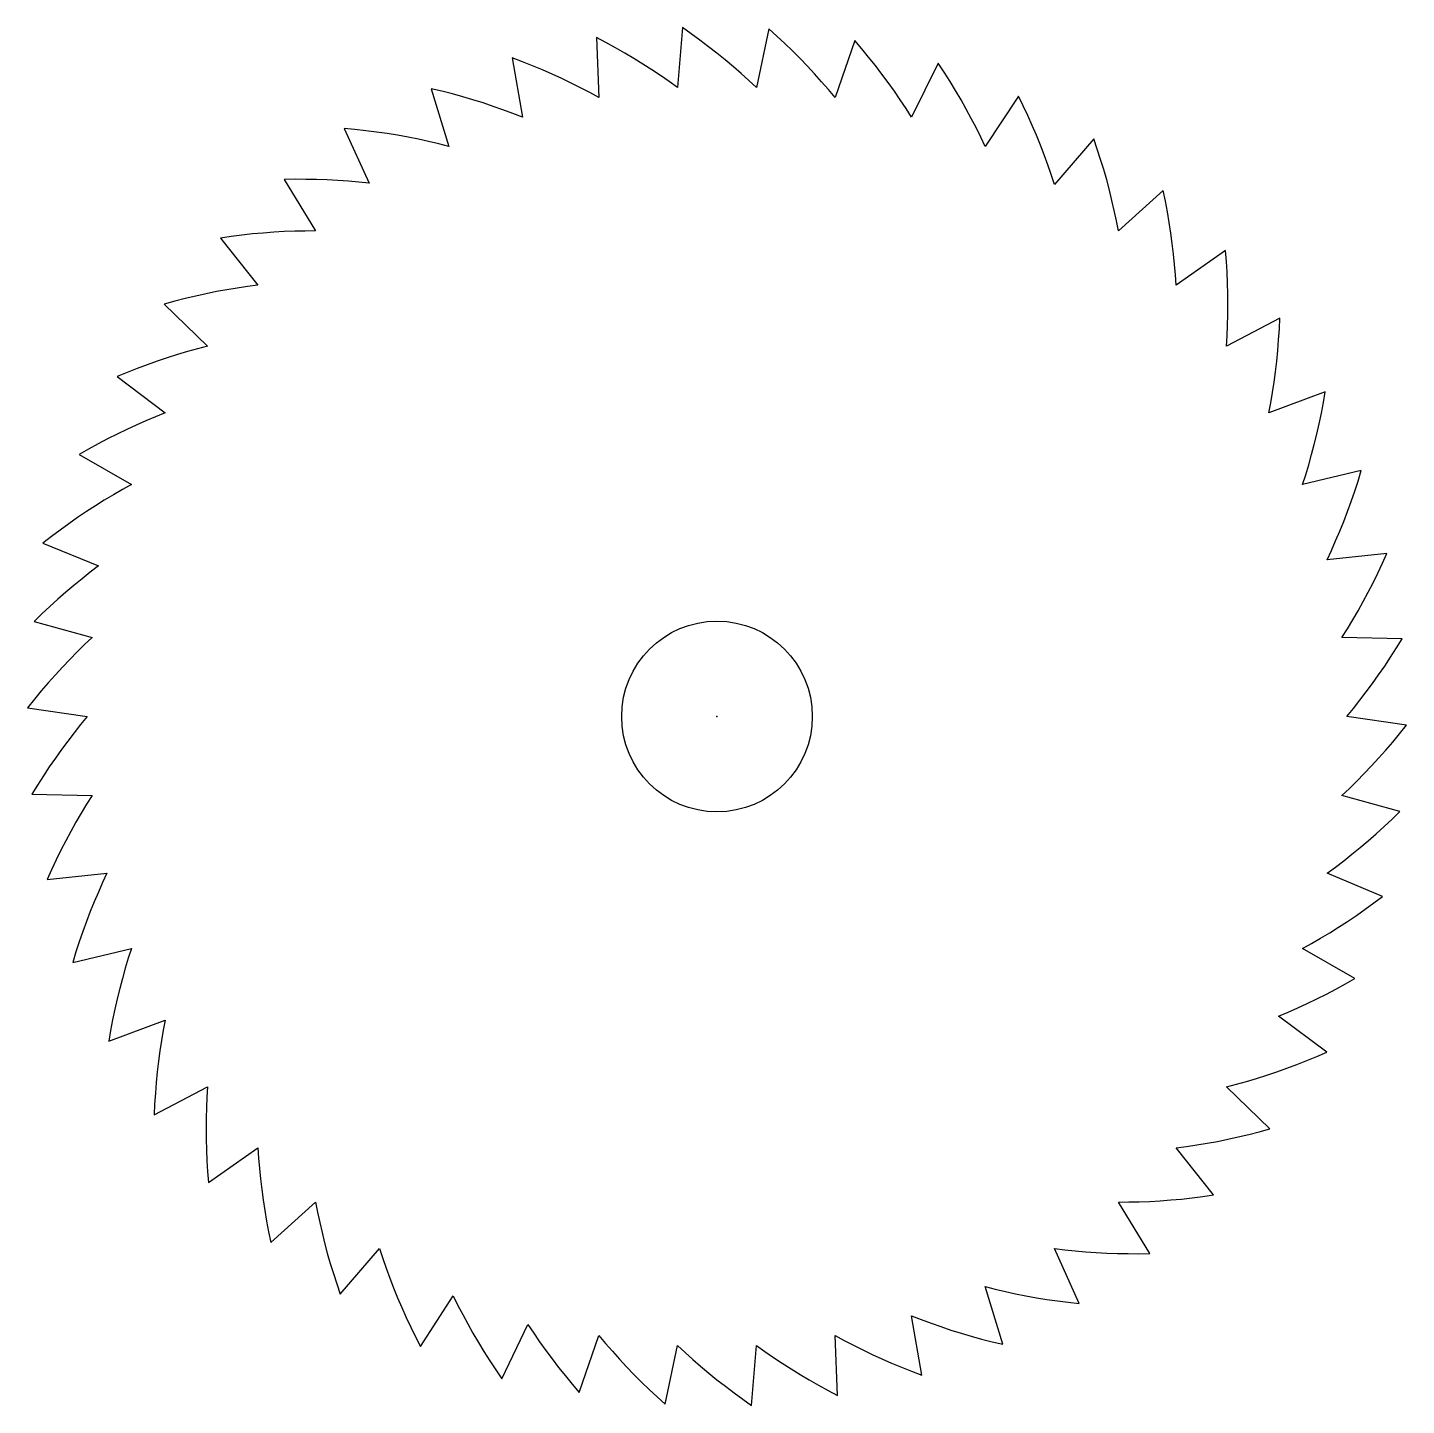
# Model space of a CAD drawing. Header units: metres. Extents: x -20.8 to 20.8, y -20.8 to 20.8.
import ezdxf

# ---------------------------------------------------------------- set-up
doc = ezdxf.new("R2010")
doc.units = ezdxf.units.M

msp = doc.modelspace()

# ---------------------------------------------------------------- linework, layer by layer
msp.add_lwpolyline([(19, 0), (19.198, 0.241), (19.394, 0.488), (19.586, 0.739), (19.775, 0.995), (19.961, 1.256), (20.143, 1.522), (20.321, 1.792), (20.496, 2.067), (20.667, 2.347), (18.85, 2.381), (19.017, 2.646), (19.18, 2.914), (19.339, 3.188), (19.494, 3.465), (19.646, 3.748), (19.793, 4.034), (19.936, 4.325), (20.075, 4.62), (20.21, 4.919), (18.403, 4.725), (18.535, 5.008), (18.663, 5.295), (18.787, 5.586), (18.906, 5.881), (19.021, 6.18), (19.131, 6.483), (19.237, 6.79), (19.338, 7.1), (19.434, 7.413), (17.666, 6.994), (17.761, 7.292), (17.852, 7.593), (17.939, 7.897), (18.02, 8.205), (18.097, 8.516), (18.168, 8.83), (18.234, 9.147), (18.296, 9.467), (18.352, 9.791), (16.65, 9.153), (16.708, 9.46), (16.76, 9.77), (16.808, 10.083), (16.85, 10.398), (16.887, 10.717), (16.918, 11.037), (16.944, 11.36), (16.965, 11.686), (16.98, 12.014), (15.371, 11.168), (15.39, 11.48), (15.403, 11.794), (15.411, 12.11), (15.414, 12.428), (15.41, 12.748), (15.401, 13.071), (15.387, 13.394), (15.366, 13.72), (15.34, 14.047), (13.85, 13.006), (13.83, 13.318), (13.804, 13.631), (13.772, 13.946), (13.734, 14.262), (13.691, 14.579), (13.642, 14.898), (13.587, 15.217), (13.526, 15.538), (13.459, 15.859), (12.111, 14.64), (12.052, 14.946), (11.986, 15.254), (11.915, 15.562), (11.839, 15.871), (11.756, 16.18), (11.667, 16.49), (11.572, 16.8), (11.472, 17.11), (11.365, 17.421), (10.181, 16.042), (10.083, 16.339), (9.98, 16.636), (9.871, 16.933), (9.756, 17.23), (9.635, 17.526), (9.508, 17.822), (9.375, 18.118), (9.237, 18.413), (9.092, 18.708), (8.09, 17.192), (7.956, 17.474), (7.816, 17.756), (7.671, 18.037), (7.52, 18.317), (7.362, 18.596), (7.2, 18.873), (7.031, 19.15), (6.856, 19.426), (6.676, 19.7), (5.871, 18.07), (5.703, 18.333), (5.529, 18.595), (5.35, 18.856), (5.165, 19.115), (4.974, 19.372), (4.777, 19.627), (4.575, 19.88), (4.367, 20.132), (4.154, 20.381), (3.56, 18.663), (3.36, 18.904), (3.155, 19.142), (2.944, 19.378), (2.728, 19.611), (2.507, 19.842), (2.28, 20.071), (2.047, 20.297), (1.81, 20.52), (1.567, 20.741), (1.193, 18.963), (0.965, 19.176), (0.731, 19.386), (0.493, 19.594), (0.249, 19.798), (0, 20), (-0.254, 20.198), (-0.513, 20.394), (-0.776, 20.585), (-1.045, 20.774), (-1.193, 18.963), (-1.446, 19.145), (-1.704, 19.325), (-1.967, 19.501), (-2.235, 19.674), (-2.507, 19.842), (-2.783, 20.007), (-3.065, 20.168), (-3.35, 20.326), (-3.64, 20.479), (-3.56, 18.663), (-3.834, 18.813), (-4.113, 18.959), (-4.396, 19.101), (-4.683, 19.238), (-4.974, 19.372), (-5.269, 19.501), (-5.568, 19.625), (-5.871, 19.746), (-6.178, 19.861), (-5.871, 18.07), (-6.162, 18.184), (-6.457, 18.294), (-6.755, 18.399), (-7.057, 18.5), (-7.362, 18.596), (-7.672, 18.687), (-7.984, 18.773), (-8.3, 18.854), (-8.619, 18.93), (-8.09, 17.192), (-8.393, 17.269), (-8.699, 17.341), (-9.008, 17.407), (-9.32, 17.469), (-9.635, 17.526), (-9.953, 17.578), (-10.274, 17.624), (-10.597, 17.665), (-10.924, 17.701), (-11.252, 17.731), (-10.491, 16.081), (-10.803, 16.114), (-11.118, 16.141), (-11.436, 16.164), (-11.756, 16.18), (-12.078, 16.192), (-12.402, 16.197), (-12.728, 16.198), (-13.056, 16.192), (-12.111, 14.64), (-12.423, 14.639), (-12.738, 14.632), (-13.054, 14.62), (-13.372, 14.603), (-13.691, 14.579), (-14.012, 14.55), (-14.334, 14.515), (-14.658, 14.475), (-14.982, 14.428), (-13.85, 13.006), (-14.16, 12.966), (-14.471, 12.921), (-14.783, 12.869), (-15.096, 12.812), (-15.41, 12.748), (-15.725, 12.679), (-16.04, 12.604), (-16.356, 12.523), (-16.673, 12.436), (-15.371, 11.168), (-15.674, 11.089), (-15.977, 11.005), (-16.28, 10.915), (-16.583, 10.819), (-16.887, 10.717), (-17.19, 10.609), (-17.494, 10.495), (-17.797, 10.375), (-18.1, 10.249), (-16.65, 9.153), (-16.94, 9.038), (-17.23, 8.916), (-17.519, 8.788), (-17.808, 8.655), (-18.097, 8.516), (-18.384, 8.37), (-18.671, 8.219), (-18.957, 8.062), (-19.242, 7.899), (-17.666, 6.994), (-17.939, 6.843), (-18.211, 6.686), (-18.483, 6.523), (-18.753, 6.355), (-19.021, 6.18), (-19.288, 6), (-19.554, 5.814), (-19.818, 5.623), (-20.08, 5.426), (-20.34, 5.222), (-18.655, 4.541), (-18.906, 4.351), (-19.154, 4.155), (-19.401, 3.954), (-19.646, 3.748), (-19.888, 3.535), (-20.128, 3.318), (-20.366, 3.095), (-20.602, 2.866), (-18.85, 2.381), (-19.077, 2.167), (-19.302, 1.947), (-19.524, 1.722), (-19.744, 1.491), (-19.961, 1.256), (-20.174, 1.015), (-20.386, 0.769), (-20.593, 0.518), (-20.798, 0.261), (-19, 0), (-19.198, -0.241), (-19.394, -0.488), (-19.586, -0.739), (-19.775, -0.995), (-19.961, -1.256), (-20.143, -1.522), (-20.321, -1.792), (-20.496, -2.067), (-20.667, -2.347), (-18.85, -2.381), (-19.017, -2.646), (-19.18, -2.914), (-19.339, -3.188), (-19.494, -3.465), (-19.646, -3.748), (-19.793, -4.034), (-19.936, -4.325), (-20.075, -4.62), (-20.21, -4.919), (-18.403, -4.725), (-18.535, -5.008), (-18.663, -5.295), (-18.787, -5.586), (-18.906, -5.881), (-19.021, -6.18), (-19.131, -6.483), (-19.237, -6.79), (-19.338, -7.1), (-19.434, -7.413), (-17.666, -6.994), (-17.761, -7.292), (-17.852, -7.593), (-17.939, -7.897), (-18.02, -8.205), (-18.097, -8.516), (-18.168, -8.83), (-18.234, -9.147), (-18.296, -9.467), (-18.352, -9.791), (-16.65, -9.153), (-16.708, -9.46), (-16.76, -9.77), (-16.808, -10.083), (-16.85, -10.398), (-16.887, -10.717), (-16.918, -11.037), (-16.944, -11.36), (-16.965, -11.686), (-16.98, -12.014), (-15.371, -11.168), (-15.39, -11.48), (-15.403, -11.794), (-15.411, -12.11), (-15.414, -12.428), (-15.41, -12.748), (-15.401, -13.071), (-15.387, -13.394), (-15.366, -13.72), (-15.34, -14.047), (-13.85, -13.006), (-13.83, -13.318), (-13.804, -13.631), (-13.772, -13.946), (-13.734, -14.262), (-13.691, -14.579), (-13.642, -14.898), (-13.587, -15.217), (-13.526, -15.538), (-13.459, -15.859), (-12.111, -14.64), (-12.052, -14.946), (-11.986, -15.254), (-11.915, -15.562), (-11.839, -15.871), (-11.756, -16.18), (-11.667, -16.49), (-11.572, -16.8), (-11.472, -17.11), (-11.365, -17.421), (-10.181, -16.042), (-10.083, -16.339), (-9.98, -16.636), (-9.871, -16.933), (-9.756, -17.23), (-9.635, -17.526), (-9.508, -17.822), (-9.375, -18.118), (-9.237, -18.413), (-9.092, -18.708), (-8.941, -19.001), (-7.956, -17.474), (-7.816, -17.756), (-7.671, -18.037), (-7.52, -18.317), (-7.362, -18.596), (-7.2, -18.873), (-7.031, -19.15), (-6.856, -19.426), (-6.676, -19.7), (-6.489, -19.972), (-5.703, -18.333), (-5.529, -18.595), (-5.35, -18.856), (-5.165, -19.115), (-4.974, -19.372), (-4.777, -19.627), (-4.575, -19.88), (-4.367, -20.132), (-4.154, -20.381), (-3.56, -18.663), (-3.36, -18.904), (-3.155, -19.142), (-2.944, -19.378), (-2.728, -19.611), (-2.507, -19.842), (-2.28, -20.071), (-2.047, -20.297), (-1.81, -20.52), (-1.567, -20.741), (-1.193, -18.963), (-0.965, -19.176), (-0.731, -19.386), (-0.493, -19.594), (-0.249, -19.798), (0, -20), (0.254, -20.198), (0.513, -20.394), (0.776, -20.585), (1.045, -20.774), (1.193, -18.963), (1.446, -19.145), (1.704, -19.325), (1.967, -19.501), (2.235, -19.674), (2.507, -19.842), (2.783, -20.007), (3.065, -20.168), (3.35, -20.326), (3.64, -20.479), (3.56, -18.663), (3.834, -18.813), (4.113, -18.959), (4.396, -19.101), (4.683, -19.238), (4.974, -19.372), (5.269, -19.501), (5.568, -19.625), (5.871, -19.746), (6.178, -19.861), (5.871, -18.07), (6.162, -18.184), (6.457, -18.294), (6.755, -18.399), (7.057, -18.5), (7.362, -18.596), (7.672, -18.687), (7.984, -18.773), (8.3, -18.854), (8.619, -18.93), (8.09, -17.192), (8.393, -17.269), (8.699, -17.341), (9.008, -17.407), (9.32, -17.469), (9.635, -17.526), (9.953, -17.578), (10.274, -17.624), (10.597, -17.665), (10.924, -17.701), (10.181, -16.042), (10.491, -16.081), (10.803, -16.114), (11.118, -16.141), (11.436, -16.164), (11.756, -16.18), (12.078, -16.192), (12.402, -16.197), (12.728, -16.198), (13.056, -16.192), (12.111, -14.64), (12.423, -14.639), (12.738, -14.632), (13.054, -14.62), (13.372, -14.603), (13.691, -14.579), (14.012, -14.55), (14.334, -14.515), (14.658, -14.475), (14.982, -14.428), (13.85, -13.006), (14.16, -12.966), (14.471, -12.921), (14.783, -12.869), (15.096, -12.812), (15.41, -12.748), (15.725, -12.679), (16.04, -12.604), (16.356, -12.523), (16.673, -12.436), (15.371, -11.168), (15.674, -11.089), (15.977, -11.005), (16.28, -10.915), (16.583, -10.819), (16.887, -10.717), (17.19, -10.609), (17.494, -10.495), (17.797, -10.375), (18.1, -10.249), (18.402, -10.117), (16.94, -9.038), (17.23, -8.916), (17.519, -8.788), (17.808, -8.655), (18.097, -8.516), (18.384, -8.37), (18.671, -8.219), (18.957, -8.062), (19.242, -7.899), (17.666, -6.994), (17.939, -6.843), (18.211, -6.686), (18.483, -6.523), (18.753, -6.355), (19.021, -6.18), (19.288, -6), (19.554, -5.814), (19.818, -5.623), (20.08, -5.426), (18.403, -4.725), (18.655, -4.541), (18.906, -4.351), (19.154, -4.155), (19.401, -3.954), (19.646, -3.748), (19.888, -3.535), (20.128, -3.318), (20.366, -3.095), (20.602, -2.866), (18.85, -2.381), (19.077, -2.167), (19.302, -1.947), (19.524, -1.722), (19.744, -1.491), (19.961, -1.256), (20.174, -1.015), (20.386, -0.769), (20.593, -0.518), (20.798, -0.261)], close=True)
msp.add_circle((0, 0), 2.875)
msp.add_point((0, 0))

doc.saveas('drawing.dxf')
